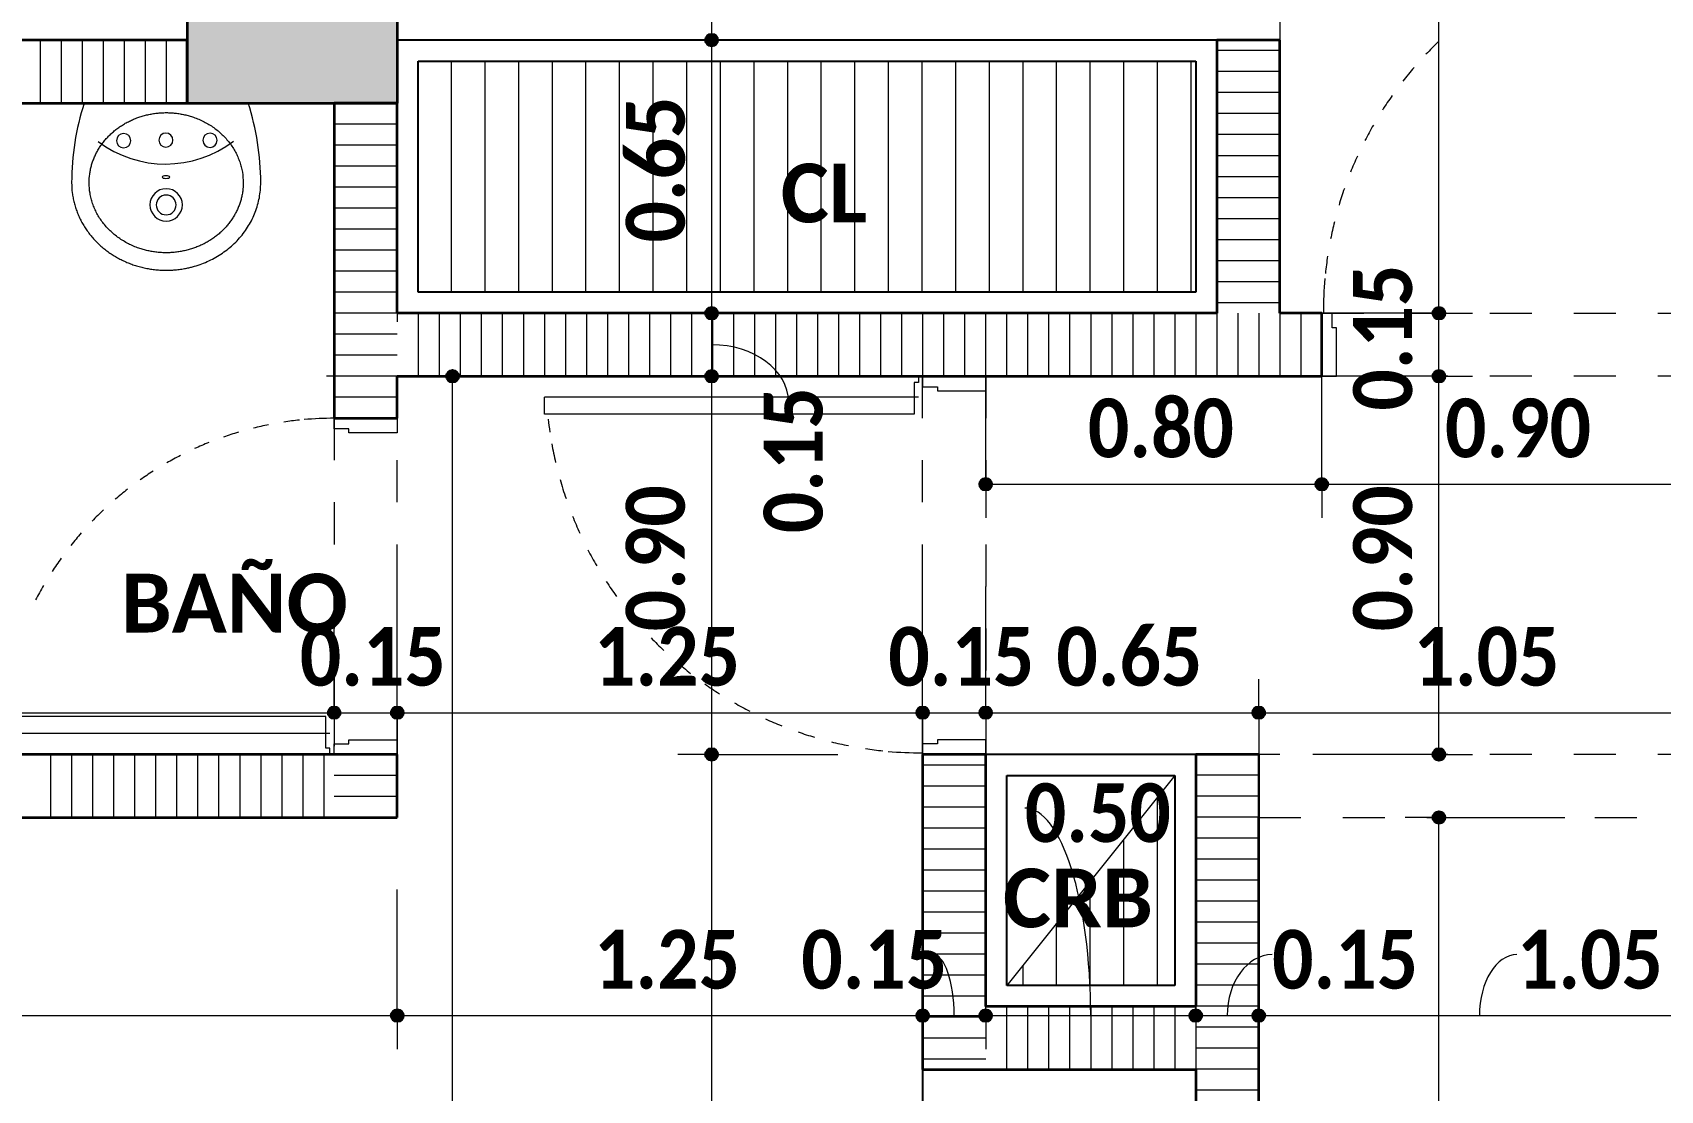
# Model space of a CAD drawing. Header units: metres. Extents: x -144 to 1000, y -717 to 29.
# Drawn here: x 783.111 to 786.984, y -562.775 to -560.258 of the extents above; entities that cross this region are included whole.
import ezdxf

# ---------------------------------------------------------------- set-up
doc = ezdxf.new("R2010")
doc.units = ezdxf.units.M
for name, pattern in [('Basculante', [0.11625, 0.075, -0.04125]), ('Derribado', [0.36, 0.24, -0.12]), ('Trazo', [0.45, 0.225, -0.225])]:
    doc.linetypes.add(name, pattern=pattern)
doc.layers.get('0').update_dxf_attribs({"color": 1})
for name, color, linetype, lineweight in [('A-ANNO-DIMS', 1, 'Continuous', 9), ('A-DETL-GENF', 1, 'Continuous', 9), ('A-DETL-MEDM', 1, 'Continuous', 30), ('A-DETL-THIN', 1, 'Continuous', 9), ('A-DOOR', 1, 'Continuous', 9), ('A-DOOR-FRAM', 1, 'Continuous', 9), ('A-DOOR-HDLN', 1, 'Trazo', 20), ('A-GENM', 1, 'Continuous', 9), ('A-WALL', 4, 'Continuous', 9), ('G-ANNO-TEXT', 2, 'Continuous', 9), ('P-SANR-FIXT', 1, 'Continuous', 9), ('S-COLS', 7, 'Continuous', 9)]:
    doc.layers.add(name, color=color, linetype=linetype, lineweight=lineweight)
doc.layers.add('A-WALL-PATT', color=7, linetype='Continuous', lineweight=35, true_color=0x9c9c9c)
doc.styles.add('Calibri_B', font='calibrib.ttf', dxfattribs={"height": 0.165})
doc.styles.add('Calibri_B_6', font='calibrib.ttf', dxfattribs={"width": 0.9})

# ---------------------------------------------------------------- blocks, each defined once
blk = doc.blocks.new('G')
at = {"layer": 'A-ANNO-DIMS', "lineweight": 25}
h = blk.add_hatch(color=256, dxfattribs=at)
edge = h.paths.add_edge_path()
edge.add_arc((779.3184, -503.7694), 0.015, 0, 360)
h = blk.add_hatch(color=256, dxfattribs=at)
edge = h.paths.add_edge_path()
edge.add_arc((779.3184, -503.7694), 0.015, 0, 360)
h = blk.add_hatch(color=256, dxfattribs=at)
edge = h.paths.add_edge_path()
edge.add_arc((779.3184, -504.4194), 0.015, 0, 360)
h = blk.add_hatch(color=256, dxfattribs=at)
edge = h.paths.add_edge_path()
edge.add_arc((779.3184, -504.4194), 0.015, 0, 360)
h = blk.add_hatch(color=256, dxfattribs=at)
edge = h.paths.add_edge_path()
edge.add_arc((781.049, -504.4194), 0.015, 0, 360)
h = blk.add_hatch(color=256, dxfattribs=at)
edge = h.paths.add_edge_path()
edge.add_arc((781.049, -504.4194), 0.015, 0, 360)
h = blk.add_hatch(color=256, dxfattribs=at)
edge = h.paths.add_edge_path()
edge.add_arc((778.7019, -504.5694), 0.015, 0, 360)
h = blk.add_hatch(color=256, dxfattribs=at)
edge = h.paths.add_edge_path()
edge.add_arc((779.3184, -504.5694), 0.015, 0, 360)
h = blk.add_hatch(color=256, dxfattribs=at)
edge = h.paths.add_edge_path()
edge.add_arc((779.3184, -504.5694), 0.015, 0, 360)
h = blk.add_hatch(color=256, dxfattribs=at)
edge = h.paths.add_edge_path()
edge.add_arc((781.049, -504.5694), 0.015, 0, 360)
h = blk.add_hatch(color=256, dxfattribs=at)
edge = h.paths.add_edge_path()
edge.add_arc((781.049, -504.5694), 0.015, 0, 360)
h = blk.add_hatch(color=256, dxfattribs=at)
edge = h.paths.add_edge_path()
edge.add_arc((779.9706, -504.8264), 0.015, 0, 360)
h = blk.add_hatch(color=256, dxfattribs=at)
edge = h.paths.add_edge_path()
edge.add_arc((780.7704, -504.8264), 0.015, 0, 360)
h = blk.add_hatch(color=256, dxfattribs=at)
edge = h.paths.add_edge_path()
edge.add_arc((780.7704, -504.8264), 0.015, 0, 360)
h = blk.add_hatch(color=256, dxfattribs=at)
edge = h.paths.add_edge_path()
edge.add_arc((778.4203, -505.37), 0.015, 0, 360)
h = blk.add_hatch(color=256, dxfattribs=at)
edge = h.paths.add_edge_path()
edge.add_arc((778.4203, -505.37), 0.015, 0, 360)
h = blk.add_hatch(color=256, dxfattribs=at)
edge = h.paths.add_edge_path()
edge.add_arc((778.5703, -505.37), 0.015, 0, 360)
h = blk.add_hatch(color=256, dxfattribs=at)
edge = h.paths.add_edge_path()
edge.add_arc((778.5703, -505.37), 0.015, 0, 360)
h = blk.add_hatch(color=256, dxfattribs=at)
edge = h.paths.add_edge_path()
edge.add_arc((779.8206, -505.37), 0.015, 0, 360)
h = blk.add_hatch(color=256, dxfattribs=at)
edge = h.paths.add_edge_path()
edge.add_arc((779.8206, -505.37), 0.015, 0, 360)
h = blk.add_hatch(color=256, dxfattribs=at)
edge = h.paths.add_edge_path()
edge.add_arc((779.9706, -505.37), 0.015, 0, 360)
h = blk.add_hatch(color=256, dxfattribs=at)
edge = h.paths.add_edge_path()
edge.add_arc((779.9706, -505.37), 0.015, 0, 360)
h = blk.add_hatch(color=256, dxfattribs=at)
edge = h.paths.add_edge_path()
edge.add_arc((780.6204, -505.37), 0.015, 0, 360)
h = blk.add_hatch(color=256, dxfattribs=at)
edge = h.paths.add_edge_path()
edge.add_arc((780.6204, -505.37), 0.015, 0, 360)
h = blk.add_hatch(color=256, dxfattribs=at)
edge = h.paths.add_edge_path()
edge.add_arc((779.3184, -505.4694), 0.015, 0, 360)
h = blk.add_hatch(color=256, dxfattribs=at)
edge = h.paths.add_edge_path()
edge.add_arc((779.3184, -505.4694), 0.015, 0, 360)
h = blk.add_hatch(color=256, dxfattribs=at)
edge = h.paths.add_edge_path()
edge.add_arc((781.049, -505.4694), 0.015, 0, 360)
h = blk.add_hatch(color=256, dxfattribs=at)
edge = h.paths.add_edge_path()
edge.add_arc((781.049, -505.6194), 0.015, 0, 360)
h = blk.add_hatch(color=256, dxfattribs=at)
edge = h.paths.add_edge_path()
edge.add_arc((778.5703, -506.0908), 0.015, 0, 360)
h = blk.add_hatch(color=256, dxfattribs=at)
edge = h.paths.add_edge_path()
edge.add_arc((778.5703, -506.0908), 0.015, 0, 360)
h = blk.add_hatch(color=256, dxfattribs=at)
edge = h.paths.add_edge_path()
edge.add_arc((779.8206, -506.0908), 0.015, 0, 360)
h = blk.add_hatch(color=256, dxfattribs=at)
edge = h.paths.add_edge_path()
edge.add_arc((779.8206, -506.0908), 0.015, 0, 360)
h = blk.add_hatch(color=256, dxfattribs=at)
edge = h.paths.add_edge_path()
edge.add_arc((779.9706, -506.0908), 0.015, 0, 360)
h = blk.add_hatch(color=256, dxfattribs=at)
edge = h.paths.add_edge_path()
edge.add_arc((779.9706, -506.0908), 0.015, 0, 360)
h = blk.add_hatch(color=256, dxfattribs=at)
edge = h.paths.add_edge_path()
edge.add_arc((780.4704, -506.0908), 0.015, 0, 360)
h = blk.add_hatch(color=256, dxfattribs=at)
edge = h.paths.add_edge_path()
edge.add_arc((780.4704, -506.0908), 0.015, 0, 360)
h = blk.add_hatch(color=256, dxfattribs=at)
edge = h.paths.add_edge_path()
edge.add_arc((780.6204, -506.0908), 0.015, 0, 360)
h = blk.add_hatch(color=256, dxfattribs=at)
edge = h.paths.add_edge_path()
edge.add_arc((780.6204, -506.0908), 0.015, 0, 360)
at = {"layer": 'S-COLS', "true_color": 0x5b5b5b}
h = blk.add_hatch(color=251, dxfattribs=at)
h.paths.add_polyline_path([(778.0708, -511.6194), (778.5708, -511.6194), (778.5708, -510.7194), (778.0708, -510.7194), (778.0708, -511.4434)])
h.paths.add_polyline_path([(796.3705, -511.6194), (796.3705, -510.7194), (795.8705, -510.7194), (795.8705, -511.6194), (796.3171, -511.6194)])
h.paths.add_polyline_path([(786.2708, -511.6194), (786.2708, -510.7194), (785.7708, -510.7194), (785.7708, -511.6194)])
h.paths.add_polyline_path([(778.1318, -503.9194), (778.5707, -503.9194), (778.5707, -503.2194), (778.0707, -503.2194), (778.0707, -503.9194)])
h.paths.add_polyline_path([(792.0709, -503.9194), (792.5709, -503.9194), (792.5707, -500.7694), (792.0709, -500.7694), (792.0709, -503.7694)])
h.paths.add_polyline_path([(795.9709, -503.9194), (796.3709, -503.9194), (796.3709, -503.2194), (795.9709, -503.2194), (795.9709, -503.7373)])
h.paths.add_polyline_path([(781.9705, -503.9194), (783.9707, -503.9194), (783.9704, -503.4194), (782.2705, -503.4194), (782.2705, -501.2694), (783.9709, -501.2694), (783.9709, -500.7694), (781.9705, -500.7694), (781.9705, -503.7722)])
h.paths.add_polyline_path([(786.2707, -503.9194), (786.2707, -503.0194), (785.7707, -503.0194), (785.7707, -503.9194), (785.9208, -503.9194)])
h.paths.add_polyline_path([(785.7709, -501.6694), (786.2709, -501.6694), (786.2709, -500.7694), (785.7709, -500.7694), (785.7709, -500.8094)])
h.paths.add_polyline_path([(778.0705, -501.4694), (778.5705, -501.4694), (778.5705, -500.7684), (778.0705, -500.7684), (778.0705, -500.8434)])
h.paths.add_polyline_path([(796.3708, -501.4694), (796.3709, -501.4694), (796.3708, -500.7684), (795.9709, -500.7694), (795.9709, -501.4694), (796.2464, -501.4694)])
h.paths.add_polyline_path([(786.1208, -492.7694), (786.2708, -492.7694), (786.2708, -491.8694), (785.7708, -491.8694), (785.7708, -492.7694), (786.0208, -492.7694)])
h.paths.add_polyline_path([(796.3708, -492.7694), (796.3708, -491.8694), (795.8708, -491.8694), (795.8708, -492.7694), (796.2958, -492.7694)])
h.paths.add_polyline_path([(779.1708, -492.1694), (779.1708, -491.6694), (778.2708, -491.6694), (778.2708, -492.1694), (778.7644, -492.1694)])
at = {"layer": 'A-ANNO-DIMS'}
for p, q in [((779.3184, -500.9184), (779.3184, -503.7694)), ((781.049, -504.4194), (781.049, -500.9184)), ((780.6704, -503.6688), (780.6704, -503.9688)), ((780.6704, -503.6688), (780.6704, -503.9688)), ((779.3184, -503.7694), (779.2384, -503.7694)), ((779.3184, -503.7694), (779.2384, -503.7694)), ((779.3184, -503.7694), (779.6184, -503.7694)), ((779.3184, -503.7694), (779.3184, -504.4194)), ((779.3184, -503.7694), (779.6184, -503.7694)), ((779.3184, -504.4194), (779.2384, -504.4194)), ((779.3184, -504.4194), (779.2384, -504.4194)), ((779.3184, -504.4194), (779.3184, -504.5694)), ((781.049, -504.4194), (780.749, -504.4194)), ((781.049, -504.4194), (780.749, -504.4194)), ((781.049, -504.5694), (781.049, -504.4194)), ((781.049, -504.4194), (781.129, -504.4194)), ((781.049, -504.4194), (781.129, -504.4194)), ((779.9706, -504.8264), (779.9706, -504.5264)), ((780.7704, -504.8264), (780.7704, -504.5264)), ((780.7704, -504.8264), (780.7704, -504.5264)), ((778.7019, -504.5694), (778.4019, -504.5694)), ((778.7019, -508.7194), (778.7019, -504.5694)), ((778.7019, -504.5694), (778.7819, -504.5694)), ((779.3184, -504.5694), (779.2384, -504.5694)), ((779.3184, -504.5694), (779.2384, -504.5694)), ((779.3184, -504.5694), (779.6184, -504.5694)), ((779.3184, -504.5694), (779.3184, -505.4694)), ((779.3184, -504.5694), (779.6184, -504.5694)), ((781.049, -504.5694), (780.749, -504.5694)), ((781.049, -504.5694), (780.749, -504.5694)), ((781.049, -505.4694), (781.049, -504.5694)), ((781.049, -504.5694), (781.129, -504.5694)), ((781.049, -504.5694), (781.129, -504.5694)), ((779.9706, -504.8264), (780.7704, -504.8264)), ((779.9706, -504.8264), (779.9706, -504.9064)), ((780.7704, -504.8264), (780.7704, -504.9064)), ((780.7704, -504.8264), (781.6704, -504.8264)), ((780.7704, -504.8264), (780.7704, -504.9064)), ((778.4203, -505.37), (778.4203, -505.07)), ((778.4203, -505.37), (778.4203, -505.07)), ((778.5703, -505.37), (778.5703, -505.07)), ((778.5703, -505.37), (778.5703, -505.07)), ((779.8206, -505.37), (779.8206, -505.07)), ((779.8206, -505.37), (779.8206, -505.07)), ((779.9706, -505.37), (779.9706, -505.07)), ((779.9706, -505.37), (779.9706, -505.07)), ((780.6204, -505.37), (780.6204, -505.29)), ((780.6204, -505.37), (780.6204, -505.29)), ((776.2706, -505.37), (778.4203, -505.37)), ((778.4203, -505.37), (778.4203, -505.45)), ((778.4203, -505.37), (778.5703, -505.37)), ((778.4203, -505.37), (778.4203, -505.45)), ((778.5703, -505.37), (778.5703, -505.45)), ((778.5703, -505.37), (779.8206, -505.37)), ((778.5703, -505.37), (778.5703, -505.45)), ((779.8206, -505.37), (779.8206, -505.45)), ((779.8206, -505.37), (779.9706, -505.37)), ((779.8206, -505.37), (779.8206, -505.45)), ((779.9706, -505.37), (779.9706, -505.45)), ((779.9706, -505.37), (780.6204, -505.37)), ((779.9706, -505.37), (779.9706, -505.45)), ((780.6204, -505.37), (780.6204, -505.67)), ((780.6204, -505.37), (781.6704, -505.37)), ((780.6204, -505.37), (780.6204, -505.67)), ((779.3184, -505.4694), (779.2384, -505.4694)), ((779.3184, -505.4694), (779.2384, -505.4694)), ((779.3184, -505.4694), (779.6184, -505.4694)), ((779.3184, -505.4694), (779.3184, -508.7194)), ((779.3184, -505.4694), (779.6184, -505.4694)), ((781.049, -505.4694), (780.749, -505.4694)), ((781.049, -505.4694), (781.129, -505.4694)), ((781.049, -505.6194), (780.969, -505.6194)), ((781.049, -509.6194), (781.049, -505.6194)), ((781.049, -505.6194), (781.349, -505.6194)), ((778.5703, -506.0908), (778.5703, -505.7908)), ((778.5703, -506.0908), (778.5703, -505.7908)), ((779.8206, -506.0908), (779.8206, -505.7908)), ((779.8206, -506.0908), (779.8206, -505.7908)), ((780.4704, -506.0908), (780.4704, -505.7908)), ((780.4704, -506.0908), (780.4704, -505.7908)), ((780.6204, -506.0908), (780.6204, -505.7908)), ((780.6204, -506.0908), (780.6204, -505.7908)), ((776.2706, -506.0908), (778.5703, -506.0908)), ((778.5703, -506.0908), (778.5703, -506.1708)), ((778.5703, -506.0908), (779.8206, -506.0908)), ((778.5703, -506.0908), (778.5703, -506.1708)), ((779.8206, -506.0908), (779.8206, -506.1708)), ((779.8206, -506.0908), (779.9706, -506.0908)), ((779.8206, -506.0908), (779.8206, -506.1708)), ((779.9706, -506.0908), (779.9706, -506.1708)), ((779.9706, -506.0908), (780.4704, -506.0908)), ((779.9706, -506.0908), (779.9706, -506.1708)), ((780.4704, -506.0908), (780.4704, -506.1708)), ((780.4704, -506.0908), (780.6204, -506.0908)), ((780.4704, -506.0908), (780.4704, -506.1708)), ((780.6204, -506.0908), (780.6204, -506.1708)), ((780.6204, -506.0908), (781.6704, -506.0908)), ((780.6204, -506.0908), (780.6204, -506.1708))]:
    blk.add_line(p, q, dxfattribs=at)
at = {"layer": 'A-ANNO-DIMS', "linetype": 'Derribado'}
for p, q in [((779.3184, -504.4194), (779.6184, -504.4194)), ((779.3184, -504.4194), (779.6184, -504.4194)), ((779.9706, -506.0908), (779.9706, -505.7908)), ((779.9706, -506.0908), (779.9706, -505.7908))]:
    blk.add_line(p, q, dxfattribs=at)
at = {"layer": 'A-ANNO-DIMS', "lineweight": 25}
for centre in [(779.3184, -503.7694), (779.3184, -503.7694), (779.3184, -504.4194), (779.3184, -504.4194), (781.049, -504.4194), (781.049, -504.4194), (778.7019, -504.5694), (779.3184, -504.5694), (779.3184, -504.5694), (781.049, -504.5694), (781.049, -504.5694), (779.9706, -504.8264), (780.7704, -504.8264), (780.7704, -504.8264), (778.4203, -505.37), (778.4203, -505.37), (778.5703, -505.37), (778.5703, -505.37), (779.8206, -505.37), (779.8206, -505.37), (779.9706, -505.37), (779.9706, -505.37), (780.6204, -505.37), (780.6204, -505.37), (779.3184, -505.4694), (779.3184, -505.4694), (781.049, -505.4694), (781.049, -505.6194), (778.5703, -506.0908), (778.5703, -506.0908), (779.8206, -506.0908), (779.8206, -506.0908), (779.9706, -506.0908), (779.9706, -506.0908), (780.4704, -506.0908), (780.4704, -506.0908), (780.6204, -506.0908), (780.6204, -506.0908)]:
    blk.add_circle(centre, 0.015, dxfattribs=at)
at = {"layer": 'A-ANNO-DIMS'}
for centre, major_axis, ratio, start_param, end_param in [((779.3184, -504.6294), (0.1828, 0), 0.738646, 0, 1.570796), ((780.0638, -506.0908), (0, 0.494), 0.317251, 4.712389, 6.283185), ((779.8452, -506.0908), (0, 0.1451), 0.347251, 4.712389, 6.283185), ((780.6522, -506.0908), (0, 0.1451), 0.73637, 0, 1.570796), ((781.2347, -506.0908), (0, 0.1451), 0.615423, 0, 1.570796)]:
    blk.add_ellipse(centre, major_axis=major_axis, ratio=ratio, start_param=start_param, end_param=end_param, dxfattribs=at)
at = {"layer": 'A-DETL-GENF', "color": 251, "true_color": 0x535353}
for p, q in [((778.6994, -504.3694), (778.6994, -503.8194)), ((778.7794, -504.3694), (778.7794, -503.8194)), ((778.8594, -504.3694), (778.8594, -503.8194)), ((778.9394, -504.3694), (778.9394, -503.8194)), ((779.0194, -504.3694), (779.0194, -503.8194)), ((779.0994, -504.3694), (779.0994, -503.8194)), ((779.1794, -504.3694), (779.1794, -503.8194)), ((779.2594, -504.3694), (779.2594, -503.8194)), ((779.3394, -504.3694), (779.3394, -503.8194)), ((779.4194, -504.3694), (779.4194, -503.8194)), ((779.4994, -504.3694), (779.4994, -503.8194)), ((779.5794, -504.3694), (779.5794, -503.8194)), ((779.6594, -504.3694), (779.6594, -503.8194)), ((779.7394, -504.3694), (779.7394, -503.8194)), ((779.8194, -504.3694), (779.8194, -503.8194)), ((779.8994, -504.3694), (779.8994, -503.8194)), ((779.9794, -504.3694), (779.9794, -503.8194)), ((780.0594, -504.3694), (780.0594, -503.8194)), ((780.1394, -504.3694), (780.1394, -503.8194)), ((780.2194, -504.3694), (780.2194, -503.8194)), ((780.2994, -504.3694), (780.2994, -503.8194)), ((780.3794, -504.3694), (780.3794, -503.8194)), ((780.4594, -504.3694), (780.4594, -503.8194)), ((780.3794, -506.0194), (780.3794, -505.5707)), ((780.2994, -506.0194), (780.2994, -505.6707)), ((780.2194, -506.0194), (780.2194, -505.7708)), ((780.1394, -506.0194), (780.1394, -505.8708)), ((780.0594, -506.0194), (780.0594, -505.9709))]:
    blk.add_line(p, q, dxfattribs=at)
at = {"layer": 'A-DETL-GENF', "linetype": 'Basculante'}
for p, q in [((780.7704, -504.5694), (780.7704, -504.4194)), ((780.7704, -504.4194), (781.6704, -504.4194)), ((779.8206, -504.5694), (779.9706, -504.5694)), ((779.8206, -505.4694), (779.8206, -504.5694)), ((779.9706, -504.5694), (779.9706, -505.4694)), ((781.6704, -504.5694), (780.7704, -504.5694)), ((778.5703, -504.6694), (778.4203, -504.6694)), ((778.4203, -504.6694), (778.4203, -505.4694)), ((778.5703, -505.4694), (778.5703, -504.6694)), ((778.4203, -505.4694), (778.5703, -505.4694)), ((779.9706, -505.4694), (779.8206, -505.4694)), ((781.6704, -505.4694), (780.6204, -505.4694)), ((780.6204, -505.6194), (781.6704, -505.6194))]:
    blk.add_line(p, q, dxfattribs=at)
at = {"layer": 'A-DETL-MEDM'}
blk.add_line((780.6204, -505.4694), (780.6204, -505.6194), dxfattribs=at)
at = {"layer": 'A-DETL-THIN'}
for p, q in [((780.4704, -503.8194), (778.6203, -503.8194)), ((778.6203, -503.8194), (778.6203, -504.3694)), ((780.4704, -504.3694), (780.4704, -503.8194)), ((778.6203, -504.3694), (780.4704, -504.3694)), ((780.4204, -505.5194), (780.0206, -506.0194)), ((780.4204, -506.0194), (780.4204, -505.5194)), ((780.0206, -506.0194), (780.4204, -506.0194))]:
    blk.add_line(p, q, dxfattribs=at)
at = {"layer": 'A-DOOR', "lineweight": 15}
for p, q in [((779.8106, -504.5694), (779.8106, -504.5844)), ((778.9206, -504.6594), (778.9206, -504.6194)), ((779.8106, -504.6194), (778.9206, -504.6194)), ((779.8006, -504.5844), (779.8006, -504.6594)), ((779.8106, -504.5844), (779.8006, -504.5844)), ((779.8006, -504.6594), (778.9206, -504.6594)), ((778.4003, -505.3794), (777.6203, -505.3794)), ((778.4003, -505.4544), (778.4003, -505.3794)), ((778.4103, -505.4194), (777.6203, -505.4194)), ((778.4103, -505.4544), (778.4003, -505.4544)), ((778.4103, -505.4694), (778.4103, -505.4544))]:
    blk.add_line(p, q, dxfattribs=at)
at = {"layer": 'A-DOOR'}
for p, q in [((779.8206, -504.5694), (779.9706, -504.5694)), ((778.4203, -505.4694), (778.5703, -505.4694))]:
    blk.add_line(p, q, dxfattribs=at)
for centre, radius, start, end in [((781.6689, -504.4173), 0.8947, 133.9406, 136.6605), ((781.6689, -504.4173), 0.8947, 139.3702, 142.0705), ((781.6689, -504.4173), 0.8947, 144.7622, 147.4462), ((781.6689, -504.4173), 0.8947, 150.1233, 152.7944), ((781.6689, -504.4173), 0.8947, 155.4605, 158.1223), ((781.6689, -504.4173), 0.8947, 160.7809, 163.4371), ((781.6689, -504.4173), 0.8947, 166.0919, 168.7462), ((781.6689, -504.4173), 0.8947, 171.4009, 174.0571), ((781.6689, -504.4173), 0.8947, 174.8602, 180), ((778.4203, -505.4694), 0.8, 101.2538, 103.9081), ((778.4203, -505.4694), 0.8, 95.9429, 98.5991), ((778.4203, -505.4694), 0.8, 90, 95.1398), ((779.8185, -504.5709), 0.8947, 186.4594, 188.45), ((778.4203, -505.4694), 0.8, 111.8777, 114.5395), ((778.4203, -505.4694), 0.8, 106.5629, 109.2191), ((779.8185, -504.5709), 0.8947, 190.2582, 193.1511), ((779.8185, -504.5709), 0.8947, 190.2582, 193.1511), ((778.4203, -505.4694), 0.8, 117.2056, 119.8767), ((778.4203, -505.4694), 0.8, 122.5538, 125.2378), ((779.8185, -504.5709), 0.8947, 195.8316, 198.8857), ((778.4203, -505.4694), 0.8, 127.9295, 130.6298), ((778.4203, -505.4694), 0.8, 133.3395, 136.0594), ((779.8185, -504.5709), 0.8947, 201.7283, 204.5549), ((778.4203, -505.4694), 0.8, 138.7903, 141.5328), ((778.4203, -505.4694), 0.8, 144.2878, 147.0559), ((779.8185, -504.5709), 0.8947, 207.366, 210.1622), ((778.4203, -505.4694), 0.8, 149.8378, 152.634), ((779.8185, -504.5709), 0.8947, 212.9441, 215.7122), ((779.8185, -504.5709), 0.8947, 218.4672, 221.2097), ((779.8185, -504.5709), 0.8947, 223.9406, 226.6605), ((779.8185, -504.5709), 0.8947, 229.3702, 232.0705), ((779.8185, -504.5709), 0.8947, 234.7622, 237.4462), ((779.8185, -504.5709), 0.8947, 240.1233, 242.7944), ((779.8185, -504.5709), 0.8947, 245.4605, 248.1223), ((779.8185, -504.5709), 0.8947, 250.7809, 253.4371), ((779.8185, -504.5709), 0.8947, 256.0919, 258.7462), ((779.8185, -504.5709), 0.8947, 261.4009, 264.0571), ((779.8185, -504.5709), 0.8947, 264.8602, 270)]:
    blk.add_arc(centre, radius, start, end, dxfattribs=at)
at = {"layer": 'A-DOOR-FRAM', "lineweight": 15}
for p, q in [((780.7954, -504.4194), (780.7704, -504.4194)), ((780.7954, -504.4544), (780.7954, -504.4194)), ((780.8054, -504.4544), (780.7954, -504.4544)), ((780.8054, -504.5694), (780.8054, -504.4544)), ((779.8206, -504.5694), (779.8206, -504.5944)), ((779.9706, -504.6044), (779.9706, -504.5694)), ((780.7704, -504.5694), (780.8054, -504.5694)), ((779.8206, -504.5944), (779.8556, -504.5944)), ((779.8556, -504.5944), (779.8556, -504.6044)), ((779.8556, -504.6044), (779.9706, -504.6044)), ((778.4203, -504.6944), (778.4203, -504.6694)), ((778.4553, -504.6944), (778.4203, -504.6944)), ((778.4553, -504.7044), (778.4553, -504.6944)), ((778.5703, -504.6694), (778.5703, -504.7044)), ((778.5703, -504.7044), (778.4553, -504.7044)), ((778.4553, -505.4344), (778.5703, -505.4344)), ((778.4553, -505.4444), (778.4553, -505.4344)), ((778.5703, -505.4344), (778.5703, -505.4694)), ((779.9706, -505.4344), (779.8556, -505.4344)), ((779.8556, -505.4344), (779.8556, -505.4444)), ((779.9706, -505.4694), (779.9706, -505.4344)), ((778.4203, -505.4444), (778.4553, -505.4444)), ((778.4203, -505.4694), (778.4203, -505.4444)), ((779.8556, -505.4444), (779.8206, -505.4444)), ((779.8206, -505.4444), (779.8206, -505.4694))]:
    blk.add_line(p, q, dxfattribs=at)
at = {"layer": 'A-DOOR-HDLN'}
for p, q in [((780.7704, -504.5694), (780.7704, -504.4194)), ((778.5703, -504.6694), (778.4203, -504.6694)), ((779.9706, -505.4694), (779.8206, -505.4694))]:
    blk.add_line(p, q, dxfattribs=at)
at = {"layer": 'A-GENM', "lineweight": 25}
for p, q in [((778.5703, -503.7694), (778.5703, -504.4194)), ((780.5204, -503.7694), (778.5703, -503.7694)), ((780.5204, -504.4194), (780.5204, -503.7694)), ((778.6203, -504.3694), (778.6203, -503.8194)), ((778.6203, -503.8194), (780.4704, -503.8194)), ((780.4704, -503.8194), (780.4704, -504.3694)), ((780.4704, -504.3694), (778.6203, -504.3694)), ((778.5703, -504.4194), (780.5204, -504.4194)), ((779.9706, -505.4694), (779.9706, -506.0694)), ((780.4704, -505.4694), (779.9706, -505.4694)), ((780.4704, -506.0694), (780.4704, -505.4694)), ((780.0206, -506.0194), (780.0206, -505.5194)), ((780.0206, -505.5194), (780.4204, -505.5194)), ((780.4204, -505.5194), (780.4204, -506.0194)), ((780.4204, -506.0194), (780.0206, -506.0194)), ((779.9706, -506.0694), (780.4704, -506.0694)), ((780.4704, -506.2194), (779.8204, -506.2194)), ((779.8204, -506.2194), (779.8204, -508.7194)), ((780.4704, -508.7194), (780.4704, -506.2194))]:
    blk.add_line(p, q, dxfattribs=at)
at = {"layer": 'A-WALL', "lineweight": 35}
for p, q in [((778.0705, -503.7694), (776.1206, -503.7694)), ((778.0705, -503.9194), (778.0705, -503.7694)), ((780.5204, -503.7693), (780.5204, -504.4194)), ((780.6704, -503.7693), (780.5204, -503.7693)), ((780.6704, -504.4194), (780.6704, -503.7693)), ((776.2706, -503.9194), (778.0705, -503.9194)), ((778.4203, -503.9194), (778.4203, -504.6694)), ((778.5703, -503.9194), (778.4203, -503.9194)), ((778.5703, -504.4194), (778.5703, -503.9194)), ((780.5204, -504.4194), (778.5703, -504.4194)), ((780.7704, -504.4194), (780.6704, -504.4194)), ((780.7704, -504.5694), (780.7704, -504.4194)), ((778.5703, -504.6694), (778.5703, -504.5694)), ((778.5703, -504.5694), (780.7704, -504.5694)), ((778.4203, -504.6694), (778.5703, -504.6694)), ((778.5703, -505.4694), (776.2706, -505.4694)), ((778.5703, -505.6194), (778.5703, -505.4694)), ((779.8206, -505.4694), (779.8206, -506.2194)), ((779.9706, -505.4694), (779.8206, -505.4694)), ((779.9706, -506.0694), (779.9706, -505.4694)), ((780.4704, -505.4694), (780.4704, -506.0694)), ((780.6204, -505.4694), (780.4704, -505.4694)), ((776.2706, -505.6194), (778.5703, -505.6194)), ((780.6204, -509.6194), (780.6204, -505.6194)), ((780.4704, -506.0694), (779.9706, -506.0694)), ((779.8206, -506.2194), (780.4704, -506.2194)), ((780.4704, -506.2194), (780.4704, -508.7194))]:
    blk.add_line(p, q, dxfattribs=at)
at = {"layer": 'A-WALL-PATT', "color": 8, "lineweight": 5, "true_color": 0x727272}
for p, q in [((777.7204, -503.7694), (777.7204, -503.9194)), ((777.7704, -503.7694), (777.7704, -503.9194)), ((777.8204, -503.7694), (777.8204, -503.9194)), ((777.8704, -503.7694), (777.8704, -503.9194)), ((777.9204, -503.7694), (777.9204, -503.9194)), ((777.9704, -503.7694), (777.9704, -503.9194)), ((778.0204, -503.7694), (778.0204, -503.9194)), ((778.0704, -503.7694), (778.0704, -503.9194)), ((780.6704, -503.7945), (780.5204, -503.7945)), ((780.6704, -503.8445), (780.5204, -503.8445)), ((778.5703, -503.9195), (778.4203, -503.9195)), ((780.6704, -503.8945), (780.5204, -503.8945)), ((780.6704, -503.9445), (780.5204, -503.9445)), ((778.5703, -503.9695), (778.4203, -503.9695)), ((780.6704, -503.9945), (780.5204, -503.9945)), ((778.5703, -504.0195), (778.4203, -504.0195)), ((778.5703, -504.0695), (778.4203, -504.0695)), ((780.6704, -504.0445), (780.5204, -504.0445)), ((780.6704, -504.0945), (780.5204, -504.0945)), ((778.5703, -504.1195), (778.4203, -504.1195)), ((780.6704, -504.1445), (780.5204, -504.1445)), ((778.5703, -504.1695), (778.4203, -504.1695)), ((780.6704, -504.1945), (780.5204, -504.1945)), ((778.5703, -504.2195), (778.4203, -504.2195)), ((778.5703, -504.2695), (778.4203, -504.2695)), ((780.6704, -504.2445), (780.5204, -504.2445)), ((780.6704, -504.2945), (780.5204, -504.2945)), ((778.5703, -504.3195), (778.4203, -504.3195)), ((780.6704, -504.3445), (780.5204, -504.3445)), ((778.5703, -504.3695), (778.4203, -504.3695)), ((778.5703, -504.4195), (778.4203, -504.4195)), ((778.5704, -504.4194), (778.5704, -504.4402)), ((778.6204, -504.4194), (778.6204, -504.5694)), ((778.6704, -504.4194), (778.6704, -504.5694)), ((778.7204, -504.4194), (778.7204, -504.5694)), ((778.7704, -504.4194), (778.7704, -504.5694)), ((778.8204, -504.4194), (778.8204, -504.5694)), ((778.8704, -504.4194), (778.8704, -504.5694)), ((778.9204, -504.4194), (778.9204, -504.5694)), ((778.9704, -504.4194), (778.9704, -504.5694)), ((779.0204, -504.4194), (779.0204, -504.5694)), ((779.0704, -504.4194), (779.0704, -504.5694)), ((779.1204, -504.4194), (779.1204, -504.5694)), ((779.1704, -504.4194), (779.1704, -504.5694)), ((779.2204, -504.4194), (779.2204, -504.5694)), ((779.2704, -504.4194), (779.2704, -504.5694)), ((779.3204, -504.4194), (779.3204, -504.5694)), ((779.3704, -504.4194), (779.3704, -504.5694)), ((779.4204, -504.4194), (779.4204, -504.5694)), ((779.4704, -504.4194), (779.4704, -504.5694)), ((779.5204, -504.4194), (779.5204, -504.5694)), ((779.5704, -504.4194), (779.5704, -504.5694)), ((779.6204, -504.4194), (779.6204, -504.5694)), ((779.6704, -504.4194), (779.6704, -504.5694)), ((779.7204, -504.4194), (779.7204, -504.5694)), ((779.7704, -504.4194), (779.7704, -504.5694)), ((779.8204, -504.4194), (779.8204, -504.5694)), ((779.8704, -504.4194), (779.8704, -504.5694)), ((779.9204, -504.4194), (779.9204, -504.5694)), ((779.9704, -504.4194), (779.9704, -504.5694)), ((780.0204, -504.4194), (780.0204, -504.5694)), ((780.0704, -504.4194), (780.0704, -504.5694)), ((780.1204, -504.4194), (780.1204, -504.5694)), ((780.1704, -504.4194), (780.1704, -504.5694)), ((780.2204, -504.4194), (780.2204, -504.5694)), ((780.2704, -504.4194), (780.2704, -504.5694)), ((780.3204, -504.4194), (780.3204, -504.5694)), ((780.3704, -504.4194), (780.3704, -504.5694)), ((780.4204, -504.4194), (780.4204, -504.5694)), ((780.4704, -504.4194), (780.4704, -504.5694)), ((780.6704, -504.3945), (780.5204, -504.3945)), ((780.5204, -504.4194), (780.5204, -504.5694)), ((780.5704, -504.4194), (780.5704, -504.5694)), ((780.6204, -504.4194), (780.6204, -504.5694)), ((780.6704, -504.4194), (780.6704, -504.5694)), ((780.7204, -504.4194), (780.7204, -504.5694)), ((780.7704, -504.4194), (780.7704, -504.5694)), ((778.5703, -504.4695), (778.4203, -504.4695)), ((778.5703, -504.5195), (778.4203, -504.5195)), ((778.5703, -504.5695), (778.4203, -504.5695)), ((778.5703, -504.6195), (778.4203, -504.6195)), ((777.7454, -505.4694), (777.7454, -505.6194)), ((777.7954, -505.4694), (777.7954, -505.6194)), ((777.8454, -505.4694), (777.8454, -505.6194)), ((777.8954, -505.4694), (777.8954, -505.6194)), ((777.9454, -505.4694), (777.9454, -505.6194)), ((777.9954, -505.4694), (777.9954, -505.6194)), ((778.0454, -505.4694), (778.0454, -505.6194)), ((778.0954, -505.4694), (778.0954, -505.6194)), ((778.1454, -505.4694), (778.1454, -505.6194)), ((778.1954, -505.4694), (778.1954, -505.6194)), ((778.2454, -505.4694), (778.2454, -505.6194)), ((778.2954, -505.4694), (778.2954, -505.6194)), ((778.3454, -505.4694), (778.3454, -505.6194)), ((778.3954, -505.4694), (778.3954, -505.6194)), ((778.5703, -505.4695), (778.4203, -505.4695)), ((779.9706, -505.4945), (779.8206, -505.4945)), ((778.5703, -505.5195), (778.4203, -505.5195)), ((779.9706, -505.5445), (779.8206, -505.5445)), ((780.6204, -505.5185), (780.4704, -505.5185)), ((778.5703, -505.5695), (778.4203, -505.5695)), ((780.6204, -505.5685), (780.4704, -505.5685)), ((779.9706, -505.5945), (779.8206, -505.5945)), ((780.6204, -505.6185), (780.4704, -505.6185)), ((779.9706, -505.6445), (779.8206, -505.6445)), ((779.9706, -505.6945), (779.8206, -505.6945)), ((780.6204, -505.6685), (780.4704, -505.6685)), ((779.9706, -505.7445), (779.8206, -505.7445)), ((780.6204, -505.7185), (780.4704, -505.7185)), ((780.6204, -505.7685), (780.4704, -505.7685)), ((779.9706, -505.7945), (779.8206, -505.7945)), ((780.6204, -505.8185), (780.4704, -505.8185)), ((779.9706, -505.8445), (779.8206, -505.8445)), ((779.9706, -505.8945), (779.8206, -505.8945)), ((780.6204, -505.8685), (780.4704, -505.8685)), ((780.6204, -505.9185), (780.4704, -505.9185)), ((779.9706, -505.9445), (779.8206, -505.9445)), ((780.6204, -505.9685), (780.4704, -505.9685)), ((779.9706, -505.9945), (779.8206, -505.9945)), ((779.9706, -506.0445), (779.8206, -506.0445)), ((780.6204, -506.0185), (780.4704, -506.0185)), ((780.0204, -506.0694), (780.0204, -506.2194)), ((780.0704, -506.0694), (780.0704, -506.2194)), ((780.1204, -506.0694), (780.1204, -506.2194)), ((780.1704, -506.0694), (780.1704, -506.2194)), ((780.2204, -506.0694), (780.2204, -506.2194)), ((780.2704, -506.0694), (780.2704, -506.2194)), ((780.3204, -506.0694), (780.3204, -506.2194)), ((780.3704, -506.0694), (780.3704, -506.2194)), ((780.4204, -506.0694), (780.4204, -506.2194)), ((780.6204, -506.0685), (780.4704, -506.0685)), ((780.4704, -506.0694), (780.4704, -506.2194)), ((779.9706, -506.0945), (779.8206, -506.0945)), ((780.6204, -506.1185), (780.4704, -506.1185)), ((779.9706, -506.1445), (779.8206, -506.1445)), ((780.6204, -506.1685), (780.4704, -506.1685)), ((779.9706, -506.1945), (779.8206, -506.1945)), ((780.6204, -506.2185), (780.4704, -506.2185)), ((780.6204, -506.2685), (780.4704, -506.2685))]:
    blk.add_line(p, q, dxfattribs=at)
at = {"layer": 'P-SANR-FIXT'}
for centre, radius, start, end in [((778.4097, -504.109), 0.6142, 162.0171, 179.9829), ((777.6314, -504.109), 0.6142, 0.0171, 17.9829), ((777.9193, -504.0088), 0.017, 0, 180), ((778.0198, -504.0074), 0.0168, 90, 270), ((778.0198, -504.0074), 0.0168, 270, 90), ((778.1248, -504.0078), 0.017, 0, 180), ((778.019, -503.7978), 0.2666, 233.0879, 307.323), ((777.9193, -504.0088), 0.017, 180, 0), ((778.1248, -504.0078), 0.017, 180, 0), ((778.0205, -504.1617), 0.0386, 0, 180), ((778.0205, -504.1617), 0.0235, 0, 180), ((778.0205, -504.1617), 0.0386, 180, 0), ((778.0205, -504.1617), 0.0235, 180, 0)]:
    blk.add_arc(centre, radius, start, end, dxfattribs=at)
for major_axis in [(-0.00908, 0), (0.00908, 0)]:
    blk.add_ellipse((778.02, -504.0955), major_axis=major_axis, ratio=0.332108, start_param=3.141593, end_param=6.283185, dxfattribs=at)
for points, knots in [([(777.8372, -504.1088), (777.8372, -504.102), (777.8379, -504.0918), (777.8401, -504.0786), (777.8424, -504.0689), (777.8454, -504.0592), (777.849, -504.0497), (777.8533, -504.0403), (777.8581, -504.0313), (777.8635, -504.0226), (777.8696, -504.0141), (777.8762, -504.0059), (777.8832, -503.9982), (777.8908, -503.9909), (777.8989, -503.984), (777.9075, -503.9775), (777.9163, -503.9716), (777.9256, -503.9661), (777.9353, -503.9611), (777.9453, -503.9567), (777.9555, -503.9529), (777.9659, -503.9496), (777.9766, -503.9469), (777.9875, -503.9448), (777.9984, -503.9432), (778.0094, -503.9423), (778.0205, -503.942), (778.0317, -503.9423), (778.0426, -503.9432), (778.0535, -503.9448), (778.0644, -503.9469), (778.0752, -503.9496), (778.0865, -503.9531), (778.0983, -503.9577), (778.1107, -503.9635), (778.1225, -503.9701), (778.1336, -503.9774), (778.1443, -503.9856), (778.1542, -503.9945), (778.1632, -504.0039), (778.1715, -504.014), (778.179, -504.0247), (778.1855, -504.0357), (778.1911, -504.0473), (778.1957, -504.0592), (778.1994, -504.0713), (778.2028, -504.0876), (778.2038, -504.1003), (778.2039, -504.1088)], [0, 0, 0, 0, 0.038462, 0.057692, 0.076923, 0.096154, 0.115385, 0.134615, 0.153846, 0.173077, 0.192308, 0.211538, 0.230769, 0.25, 0.269231, 0.288462, 0.307692, 0.326923, 0.346154, 0.365385, 0.384615, 0.403846, 0.423077, 0.442308, 0.461538, 0.480769, 0.5, 0.519231, 0.538462, 0.557692, 0.576923, 0.596154, 0.615385, 0.639423, 0.663462, 0.6875, 0.711538, 0.735577, 0.759615, 0.783654, 0.807692, 0.831731, 0.855769, 0.879808, 0.903846, 0.927885, 0.951923, 1, 1, 1, 1]), ([(777.7955, -504.1088), (777.7956, -504.1169), (777.7963, -504.1289), (777.7987, -504.1445), (777.8013, -504.1561), (777.8045, -504.1675), (777.8085, -504.1788), (777.8132, -504.19), (777.8184, -504.2007), (777.8243, -504.2111), (777.8309, -504.2212), (777.8381, -504.231), (777.8458, -504.2403), (777.854, -504.2491), (777.8628, -504.2576), (777.8721, -504.2655), (777.8817, -504.2729), (777.8917, -504.2798), (777.9023, -504.2862), (777.9131, -504.292), (777.9242, -504.2972), (777.9356, -504.3019), (777.9473, -504.3059), (777.9592, -504.3094), (777.9712, -504.3122), (777.9834, -504.3144), (777.9957, -504.316), (778.0082, -504.3169), (778.0205, -504.3172), (778.0329, -504.3169), (778.0453, -504.316), (778.0577, -504.3144), (778.0688, -504.3124), (778.0788, -504.3101), (778.0908, -504.3069), (778.1055, -504.302), (778.1224, -504.2948), (778.1389, -504.2863), (778.1545, -504.2765), (778.1691, -504.2656), (778.1829, -504.2535), (778.1954, -504.2404), (778.2067, -504.2263), (778.2169, -504.2111), (778.2255, -504.1954), (778.2327, -504.1789), (778.2384, -504.1618), (778.2425, -504.1445), (778.2449, -504.1269), (778.2455, -504.1149), (778.2455, -504.1088)], [0, 0, 0, 0, 0.035714, 0.053571, 0.071429, 0.089286, 0.107143, 0.125, 0.142857, 0.160714, 0.178571, 0.196429, 0.214286, 0.232143, 0.25, 0.267857, 0.285714, 0.303571, 0.321429, 0.339286, 0.357143, 0.375, 0.392857, 0.410714, 0.428571, 0.446429, 0.464286, 0.482143, 0.5, 0.517857, 0.535714, 0.553571, 0.571429, 0.584821, 0.598214, 0.625, 0.651786, 0.678571, 0.705357, 0.732143, 0.758929, 0.785714, 0.8125, 0.839286, 0.866071, 0.892857, 0.919643, 0.946429, 0.973214, 1, 1, 1, 1]), ([(778.2039, -504.1088), (778.2038, -504.1156), (778.2032, -504.1258), (778.201, -504.139), (778.1987, -504.1487), (778.1957, -504.1584), (778.192, -504.1679), (778.1878, -504.1773), (778.183, -504.1863), (778.1775, -504.195), (778.1715, -504.2035), (778.1649, -504.2117), (778.1578, -504.2194), (778.1503, -504.2267), (778.1422, -504.2336), (778.1336, -504.2401), (778.1247, -504.2461), (778.1155, -504.2515), (778.1058, -504.2565), (778.0958, -504.2609), (778.0856, -504.2647), (778.0752, -504.268), (778.0644, -504.2707), (778.0535, -504.2728), (778.0426, -504.2744), (778.0317, -504.2753), (778.0205, -504.2756), (778.0094, -504.2753), (777.9984, -504.2744), (777.9875, -504.2728), (777.9766, -504.2707), (777.9659, -504.268), (777.9546, -504.2645), (777.9428, -504.2599), (777.9304, -504.2541), (777.9185, -504.2475), (777.9074, -504.2402), (777.8968, -504.232), (777.8869, -504.2231), (777.8779, -504.2137), (777.8695, -504.2036), (777.862, -504.1929), (777.8556, -504.1819), (777.85, -504.1703), (777.8453, -504.1584), (777.8417, -504.1463), (777.8383, -504.13), (777.8372, -504.1174), (777.8372, -504.1088)], [0, 0, 0, 0, 0.038462, 0.057692, 0.076923, 0.096154, 0.115385, 0.134615, 0.153846, 0.173077, 0.192308, 0.211538, 0.230769, 0.25, 0.269231, 0.288462, 0.307692, 0.326923, 0.346154, 0.365385, 0.384615, 0.403846, 0.423077, 0.442308, 0.461538, 0.480769, 0.5, 0.519231, 0.538462, 0.557692, 0.576923, 0.596154, 0.615385, 0.639423, 0.663462, 0.6875, 0.711538, 0.735577, 0.759615, 0.783654, 0.807692, 0.831731, 0.855769, 0.879808, 0.903846, 0.927885, 0.951923, 1, 1, 1, 1])]:
    blk.add_open_spline(points, degree=3, knots=knots, dxfattribs=at)
at = {"layer": 'S-COLS', "lineweight": 35}
for p, q in [((778.0707, -503.2194), (778.0707, -503.9194)), ((778.5707, -503.9194), (778.5707, -503.2194)), ((778.0707, -503.9194), (778.5707, -503.9194))]:
    blk.add_line(p, q, dxfattribs=at)
at = {"layer": 'A-ANNO-DIMS', "char_height": 0.14, "width": 0.376134, "attachment_point": 1, "rotation": 90, "line_spacing_factor": 1.158048, "style": 'Calibri_B_6'}
for s, insert in [('0.65', (779.1144, -504.2511)), ('0.15', (780.845, -504.6511)), ('0.15', (779.4423, -504.9428)), ('0.90', (779.1144, -505.1761)), ('0.90', (780.845, -505.1761))]:
    blk.add_mtext(s, dxfattribs=dict(at, insert=insert))
at = {"layer": 'A-ANNO-DIMS', "char_height": 0.14, "width": 0.376134, "attachment_point": 1, "line_spacing_factor": 1.158048, "style": 'Calibri_B_6'}
for s, insert in [('0.80', (780.2138, -504.6223)), ('0.90', (781.0636, -504.6223)), ('0.65', (780.1388, -505.1659)), ('0.15', (778.3386, -505.1659)), ('1.25', (779.0387, -505.1659)), ('0.15', (779.7389, -505.1659)), ('1.05', (780.9886, -505.1659)), ('0.50', (780.0638, -505.5379)), ('1.25', (779.0387, -505.8868)), ('0.15', (779.5318, -505.8868)), ('0.15', (780.6522, -505.8868)), ('1.05', (781.2347, -505.8868))]:
    blk.add_mtext(s, dxfattribs=dict(at, insert=insert))
at = {"layer": 'G-ANNO-TEXT', "style": 'Calibri_B'}
for s, p in [('CL', (779.4831, -504.2034)), ('BAÑO', (777.9129, -505.1792)), ('CRB', (780.0117, -505.8809))]:
    blk.add_text(s, height=0.14, dxfattribs=at).set_placement(p)

msp = doc.modelspace()

# ---------------------------------------------------------------- block references
at = {"color": 3}
msp.add_blockref('G', (5.408, -56.5064), dxfattribs=at)

doc.saveas('drawing.dxf')
